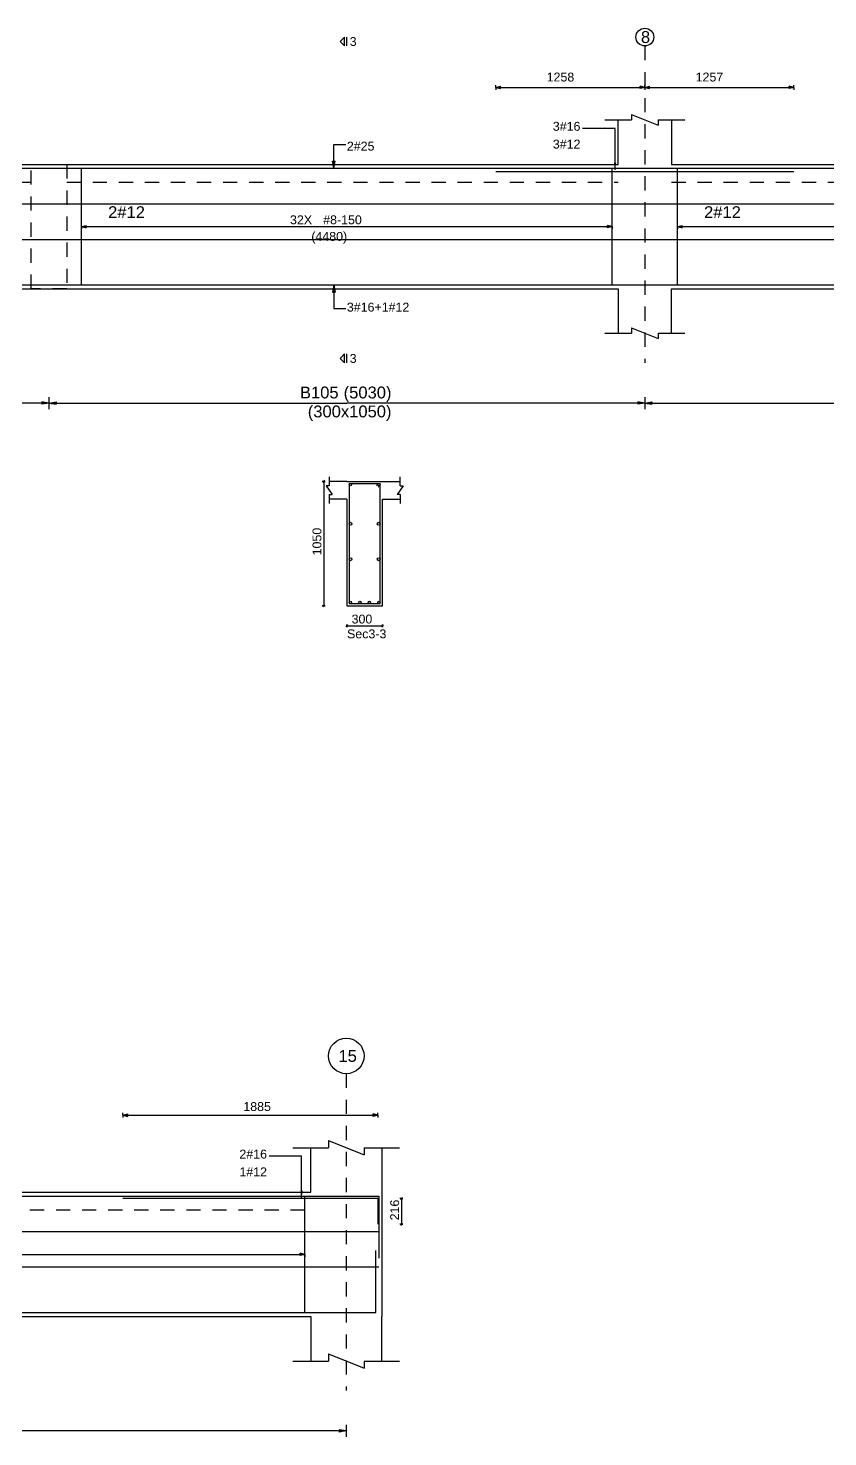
# Model space of a CAD drawing. Extents: x 0 to 98, y 3 to 248.
# Drawn here: x 47.7 to 54.45, y 140.39 to 152.28 of the extents above; entities that cross this region are included whole.
import ezdxf

# ---------------------------------------------------------------- set-up
doc = ezdxf.new("R2010")
doc.units = 0
doc.linetypes.add('ACAD_ISO02W100', pattern=[15, 12, -3])
for name, color, linetype in [('Axisline', 1, 'CONTINUOUS'), ('Axisline_Name', 2, 'CONTINUOUS'), ('Beam_bottombarlabeling', 2, 'CONTINUOUS'), ('Beam_Cross_Label', 4, 'CONTINUOUS'), ('Beam_CrossSection', 2, 'CONTINUOUS'), ('Beam_Dimensions_LS', 3, 'CONTINUOUS'), ('Beam_NameLS', 6, 'CONTINUOUS'), ('Beam_topbarsLabeling', 2, 'CONTINUOUS'), ('dim_all', 7, 'CONTINUOUS'), ('Extra_Topsteel_Labeling', 2, 'CONTINUOUS'), ('Extrabars', 7, 'CONTINUOUS'), ('Longsection', 2, 'CONTINUOUS'), ('main_botbars', 4, 'CONTINUOUS'), ('main_topbars', 4, 'CONTINUOUS'), ('SecondaryBeam', 2, 'CONTINUOUS'), ('SectionLine', 4, 'CONTINUOUS'), ('Sidefacebar', 140, 'CONTINUOUS'), ('Slabline', 253, 'CONTINUOUS'), ('span_dim', 7, 'CONTINUOUS'), ('spanline', 7, 'CONTINUOUS'), ('Stirrup_bar', 1, 'CONTINUOUS'), ('Stirrup_Dia_Spacing', 2, 'CONTINUOUS'), ('Stirrup_Length', 7, 'CONTINUOUS'), ('Stirrup_Numbers', 2, 'CONTINUOUS')]:
    doc.layers.add(name, color=color, linetype=linetype)
doc.styles.add('STRUDS_Arial', font='ARIAL.TTF', dxfattribs={"height": 0.04})

msp = doc.modelspace()

# ---------------------------------------------------------------- linework, layer by layer
at = {"layer": 'Axisline', "linetype": 'ACAD_ISO02W100', "ltscale": 0.01}
for p, q in [((52.91, 152.13), (52.91, 149.455)), ((50.39, 143.455), (50.39, 140.78))]:
    msp.add_line(p, q, dxfattribs=at)
at = {"layer": 'Axisline'}
for centre, radius in [((52.91, 152.205), 0.075), ((50.39, 143.605), 0.15)]:
    msp.add_circle(centre, radius, dxfattribs=at)
at = {"layer": 'Beam_bottombarlabeling'}
for p, q in [((50.285, 150.113), (50.275, 150.053)), ((50.275, 150.053), (50.295, 150.053)), ((50.285, 150.113), (50.285, 149.913)), ((50.285, 150.113), (50.295, 150.053)), ((50.285, 149.913), (50.385, 149.913))]:
    msp.add_line(p, q, dxfattribs=at)
msp.add_solid([(50.285, 150.113), (50.275, 150.053), (50.285, 150.113), (50.295, 150.053)], dxfattribs=at)
at = {"layer": 'Beam_CrossSection'}
for p, q in [((50.245, 148.418), (50.22, 148.418)), ((50.22, 148.418), (50.27, 148.343)), ((50.245, 148.493), (50.245, 148.418)), ((50.395, 148.455), (50.245, 148.455)), ((50.395, 148.455), (50.695, 148.455)), ((50.395, 148.455), (50.395, 148.455)), ((50.695, 148.455), (50.695, 148.455)), ((50.695, 148.455), (50.845, 148.455)), ((50.87, 148.418), (50.82, 148.343)), ((50.845, 148.418), (50.845, 148.493)), ((50.845, 148.418), (50.87, 148.418)), ((50.245, 148.343), (50.245, 148.268)), ((50.245, 148.343), (50.27, 148.343)), ((50.395, 148.305), (50.245, 148.305)), ((50.395, 148.305), (50.395, 147.405)), ((50.695, 147.405), (50.695, 148.305)), ((50.695, 148.305), (50.845, 148.305)), ((50.845, 148.343), (50.82, 148.343)), ((50.845, 148.343), (50.845, 148.268)), ((50.395, 147.405), (50.695, 147.405))]:
    msp.add_line(p, q, dxfattribs=at)
at = {"layer": 'Beam_topbarsLabeling'}
for p, q in [((50.285, 151.097), (50.285, 151.297)), ((50.285, 151.297), (50.385, 151.297)), ((50.285, 151.097), (50.275, 151.157)), ((50.275, 151.157), (50.295, 151.157)), ((50.285, 151.097), (50.295, 151.157)), ((50.285, 151.157), (50.29, 151.157))]:
    msp.add_line(p, q, dxfattribs=at)
msp.add_solid([(50.285, 151.097), (50.275, 151.157), (50.285, 151.097), (50.295, 151.157)], dxfattribs=at)
at = {"layer": 'dim_all'}
for p, q in [((51.6525, 151.78), (51.6525, 151.8)), ((51.6525, 151.78), (51.6525, 151.8)), ((51.6525, 151.78), (51.6525, 151.793)), ((51.6525, 151.78), (51.6525, 151.793)), ((51.6525, 151.78), (51.6525, 151.793)), ((51.6525, 151.78), (51.6525, 151.793)), ((51.6525, 151.78), (51.6925, 151.79)), ((51.6525, 151.78), (51.6925, 151.79)), ((51.6525, 151.78), (51.6525, 151.76)), ((51.6525, 151.78), (51.6925, 151.77)), ((51.6525, 151.78), (51.6525, 151.768)), ((51.6525, 151.78), (51.6525, 151.768)), ((51.6525, 151.78), (54.1675, 151.78)), ((51.6525, 151.78), (51.6525, 151.76)), ((51.6525, 151.78), (51.6925, 151.77)), ((51.6525, 151.78), (51.6525, 151.768)), ((51.6525, 151.78), (51.6525, 151.768)), ((51.6525, 151.78), (54.1675, 151.78)), ((51.6925, 151.77), (51.6925, 151.79)), ((51.6925, 151.77), (51.6925, 151.79)), ((52.91, 151.78), (52.87, 151.79)), ((52.87, 151.77), (52.87, 151.79)), ((52.91, 151.78), (52.87, 151.79)), ((52.87, 151.77), (52.87, 151.79)), ((52.91, 151.78), (52.87, 151.79)), ((52.87, 151.77), (52.87, 151.79)), ((52.91, 151.78), (52.87, 151.79)), ((52.87, 151.77), (52.87, 151.79)), ((52.91, 151.78), (52.87, 151.77)), ((52.91, 151.78), (52.87, 151.77)), ((52.91, 151.78), (52.87, 151.77)), ((52.91, 151.78), (52.87, 151.77)), ((52.91, 151.78), (52.91, 151.8)), ((52.91, 151.78), (52.91, 151.8)), ((52.91, 151.78), (52.91, 151.8)), ((52.91, 151.78), (52.91, 151.8)), ((52.91, 151.78), (52.91, 151.8)), ((52.91, 151.78), (52.91, 151.8)), ((52.91, 151.78), (52.91, 151.8)), ((52.91, 151.78), (52.91, 151.8)), ((52.91, 151.78), (52.91, 151.793)), ((52.91, 151.78), (52.91, 151.793)), ((52.91, 151.78), (52.91, 151.793)), ((52.91, 151.78), (52.91, 151.793)), ((52.91, 151.78), (52.91, 151.793)), ((52.91, 151.78), (52.91, 151.793)), ((52.91, 151.78), (52.91, 151.793)), ((52.91, 151.78), (52.91, 151.793)), ((52.91, 151.78), (52.95, 151.79)), ((52.91, 151.78), (52.95, 151.79)), ((52.91, 151.78), (52.95, 151.79)), ((52.91, 151.78), (52.95, 151.79)), ((52.91, 151.78), (52.91, 151.76)), ((52.91, 151.78), (52.95, 151.77)), ((52.91, 151.78), (52.91, 151.76)), ((52.91, 151.78), (52.91, 151.768)), ((52.91, 151.78), (52.91, 151.768)), ((52.91, 151.78), (52.91, 151.768)), ((52.91, 151.78), (52.91, 151.768)), ((52.91, 151.78), (52.91, 151.78)), ((52.91, 151.78), (52.91, 151.76)), ((52.91, 151.78), (52.95, 151.77)), ((52.91, 151.78), (52.91, 151.76)), ((52.91, 151.78), (52.91, 151.76)), ((52.91, 151.78), (52.95, 151.77)), ((52.91, 151.78), (52.91, 151.76)), ((52.91, 151.78), (52.91, 151.768)), ((52.91, 151.78), (52.91, 151.768)), ((52.91, 151.78), (52.91, 151.768)), ((52.91, 151.78), (52.91, 151.768)), ((52.91, 151.78), (52.91, 151.78)), ((52.91, 151.78), (52.91, 151.76)), ((52.91, 151.78), (52.95, 151.77)), ((52.91, 151.78), (52.91, 151.76)), ((52.95, 151.77), (52.95, 151.79)), ((52.95, 151.77), (52.95, 151.79)), ((52.95, 151.77), (52.95, 151.79)), ((52.95, 151.77), (52.95, 151.79)), ((54.1675, 151.78), (54.1275, 151.79)), ((54.1275, 151.77), (54.1275, 151.79)), ((54.1675, 151.78), (54.1275, 151.79)), ((54.1275, 151.77), (54.1275, 151.79)), ((54.1675, 151.78), (54.1275, 151.77)), ((54.1675, 151.78), (54.1275, 151.77)), ((54.1675, 151.78), (54.1675, 151.8)), ((54.1675, 151.78), (54.1675, 151.8)), ((54.1675, 151.78), (54.1675, 151.793)), ((54.1675, 151.78), (54.1675, 151.793)), ((54.1675, 151.78), (54.1675, 151.793)), ((54.1675, 151.78), (54.1675, 151.793)), ((54.1675, 151.78), (54.1675, 151.76)), ((54.1675, 151.78), (54.1675, 151.768)), ((54.1675, 151.78), (54.1675, 151.768)), ((54.1675, 151.78), (54.1675, 151.76)), ((54.1675, 151.78), (54.1675, 151.768)), ((54.1675, 151.78), (54.1675, 151.768)), ((50.2, 148.455), (50.1875, 148.455)), ((50.2, 148.455), (50.1912, 148.446)), ((50.2, 148.455), (50.2089, 148.464)), ((50.2, 148.455), (50.2125, 148.455)), ((50.2, 148.455), (50.2, 147.405)), ((50.2, 147.405), (50.1875, 147.405)), ((50.2, 147.405), (50.1912, 147.396)), ((50.2, 147.405), (50.2089, 147.414)), ((50.2, 147.405), (50.2125, 147.405)), ((50.395, 147.235), (50.3862, 147.226)), ((50.395, 147.235), (50.395, 147.248)), ((50.395, 147.235), (50.4039, 147.244)), ((50.395, 147.235), (50.395, 147.223)), ((50.395, 147.235), (50.695, 147.235)), ((50.695, 147.235), (50.6862, 147.226)), ((50.695, 147.235), (50.695, 147.248)), ((50.695, 147.235), (50.7039, 147.244)), ((50.695, 147.235), (50.695, 147.223)), ((48.505, 143.105), (48.505, 143.125)), ((48.505, 143.105), (48.505, 143.125)), ((48.505, 143.105), (48.505, 143.118)), ((48.505, 143.105), (48.505, 143.118)), ((48.505, 143.105), (48.505, 143.118)), ((48.505, 143.105), (48.505, 143.118)), ((48.505, 143.105), (48.545, 143.115)), ((48.505, 143.105), (48.545, 143.115)), ((48.505, 143.105), (48.505, 143.085)), ((48.505, 143.105), (48.545, 143.095)), ((48.505, 143.105), (48.505, 143.093)), ((48.505, 143.105), (48.505, 143.093)), ((48.505, 143.105), (50.657, 143.105)), ((48.505, 143.105), (48.505, 143.085)), ((48.505, 143.105), (48.545, 143.095)), ((48.505, 143.105), (48.505, 143.093)), ((48.505, 143.105), (48.505, 143.093)), ((48.505, 143.105), (50.657, 143.105)), ((48.545, 143.095), (48.545, 143.115)), ((48.545, 143.095), (48.545, 143.115)), ((50.657, 143.105), (50.617, 143.115)), ((50.617, 143.095), (50.617, 143.115)), ((50.657, 143.105), (50.617, 143.115)), ((50.617, 143.095), (50.617, 143.115)), ((50.657, 143.105), (50.617, 143.095)), ((50.657, 143.105), (50.617, 143.095)), ((50.657, 143.105), (50.657, 143.125)), ((50.657, 143.105), (50.657, 143.125)), ((50.657, 143.105), (50.657, 143.118)), ((50.657, 143.105), (50.657, 143.118)), ((50.657, 143.105), (50.657, 143.118)), ((50.657, 143.105), (50.657, 143.118)), ((50.657, 143.105), (50.657, 143.085)), ((50.657, 143.105), (50.657, 143.093)), ((50.657, 143.105), (50.657, 143.093)), ((50.657, 143.105), (50.657, 143.085)), ((50.657, 143.105), (50.657, 143.093)), ((50.657, 143.105), (50.657, 143.093)), ((50.856, 142.401), (50.8435, 142.401)), ((50.856, 142.401), (50.8435, 142.401)), ((50.856, 142.401), (50.8472, 142.392)), ((50.856, 142.401), (50.8472, 142.392)), ((50.856, 142.401), (50.8649, 142.409)), ((50.856, 142.401), (50.8649, 142.409)), ((50.856, 142.401), (50.8685, 142.401)), ((50.856, 142.401), (50.856, 142.184)), ((50.856, 142.401), (50.8685, 142.401)), ((50.856, 142.401), (50.856, 142.184)), ((50.856, 142.184), (50.8435, 142.184)), ((50.856, 142.184), (50.8435, 142.184)), ((50.856, 142.184), (50.8472, 142.175)), ((50.856, 142.184), (50.8472, 142.175)), ((50.856, 142.184), (50.8649, 142.193)), ((50.856, 142.184), (50.8649, 142.193)), ((50.856, 142.184), (50.8685, 142.184)), ((50.856, 142.184), (50.8685, 142.184))]:
    msp.add_line(p, q, dxfattribs=at)
for points in [[(51.6525, 151.78), (51.6925, 151.79), (51.6525, 151.78), (51.6925, 151.77)], [(51.6525, 151.78), (51.6925, 151.79), (51.6525, 151.78), (51.6925, 151.77)], [(52.91, 151.78), (52.87, 151.79), (52.91, 151.78), (52.87, 151.77)], [(52.91, 151.78), (52.87, 151.79), (52.91, 151.78), (52.87, 151.77)], [(52.91, 151.78), (52.87, 151.79), (52.91, 151.78), (52.87, 151.77)], [(52.91, 151.78), (52.87, 151.79), (52.91, 151.78), (52.87, 151.77)], [(52.91, 151.78), (52.95, 151.79), (52.91, 151.78), (52.95, 151.77)], [(52.91, 151.78), (52.95, 151.79), (52.91, 151.78), (52.95, 151.77)], [(52.91, 151.78), (52.95, 151.79), (52.91, 151.78), (52.95, 151.77)], [(52.91, 151.78), (52.95, 151.79), (52.91, 151.78), (52.95, 151.77)], [(54.1675, 151.78), (54.1275, 151.79), (54.1675, 151.78), (54.1275, 151.77)], [(54.1675, 151.78), (54.1275, 151.79), (54.1675, 151.78), (54.1275, 151.77)], [(48.505, 143.105), (48.545, 143.115), (48.505, 143.105), (48.545, 143.095)], [(48.505, 143.105), (48.545, 143.115), (48.505, 143.105), (48.545, 143.095)], [(50.657, 143.105), (50.617, 143.115), (50.657, 143.105), (50.617, 143.095)], [(50.657, 143.105), (50.617, 143.115), (50.657, 143.105), (50.617, 143.095)]]:
    msp.add_solid(points, dxfattribs=at)
at = {"layer": 'Extra_Topsteel_Labeling'}
for p, q in [((52.6585, 151.434), (52.3835, 151.434)), ((52.6585, 151.084), (52.6585, 151.434)), ((50.013, 142.759), (49.738, 142.759)), ((50.013, 142.409), (50.013, 142.759))]:
    msp.add_line(p, q, dxfattribs=at)
for points in [[(52.6585, 151.084), (52.6485, 151.144), (52.6585, 151.084), (52.6685, 151.144)], [(50.013, 142.409), (50.003, 142.469), (50.013, 142.409), (50.023, 142.469)]]:
    msp.add_solid(points, dxfattribs=at)
at = {"layer": 'Extrabars'}
for p, q in [((54.1675, 151.068), (51.6525, 151.068)), ((54.1675, 151.068), (51.6525, 151.068)), ((50.657, 142.401), (48.505, 142.401)), ((50.657, 142.401), (48.505, 142.401)), ((50.657, 142.401), (50.657, 142.184)), ((50.657, 142.401), (50.657, 142.184))]:
    msp.add_line(p, q, dxfattribs=at)
at = {"layer": 'Longsection'}
for p, q in [((52.5725, 151.505), (52.685, 151.505)), ((52.5725, 151.505), (52.7975, 151.505)), ((52.685, 151.13), (52.685, 151.505)), ((52.7975, 151.55), (52.7975, 151.505)), ((52.7975, 151.55), (53.0225, 151.46)), ((53.0225, 151.505), (53.0225, 151.46)), ((53.0225, 151.505), (53.2475, 151.505)), ((53.135, 151.505), (53.135, 151.13)), ((42.85, 151.13), (48.03, 151.13)), ((47.88, 151.13), (52.685, 151.13)), ((53.135, 151.13), (57.715, 151.13)), ((42.7, 150.08), (48.03, 150.08)), ((47.73, 150.08), (52.685, 150.08)), ((52.685, 150.08), (52.685, 149.705)), ((53.135, 149.705), (53.135, 150.08)), ((53.135, 150.08), (57.715, 150.08)), ((52.5725, 149.705), (52.685, 149.705)), ((52.5725, 149.705), (52.7975, 149.705)), ((52.7975, 149.75), (52.7975, 149.705)), ((52.7975, 149.75), (53.0225, 149.66)), ((53.0225, 149.705), (53.0225, 149.66)), ((53.0225, 149.705), (53.2475, 149.705)), ((49.94, 142.83), (50.09, 142.83)), ((49.94, 142.83), (50.24, 142.83)), ((50.09, 142.455), (50.09, 142.83)), ((50.24, 142.89), (50.24, 142.83)), ((50.24, 142.89), (50.54, 142.77)), ((50.54, 142.83), (50.54, 142.77)), ((50.54, 142.83), (50.84, 142.83)), ((50.69, 142.83), (50.69, 142.455)), ((47.35, 142.455), (50.09, 142.455)), ((50.69, 142.455), (50.69, 141.405)), ((47.2, 141.405), (50.09, 141.405)), ((50.09, 141.405), (50.09, 141.03)), ((50.69, 141.03), (50.69, 141.405)), ((49.94, 141.03), (50.09, 141.03)), ((49.94, 141.03), (50.24, 141.03)), ((50.24, 141.09), (50.24, 141.03)), ((50.24, 141.09), (50.54, 140.97)), ((50.54, 141.03), (50.54, 140.97)), ((50.54, 141.03), (50.84, 141.03))]:
    msp.add_line(p, q, dxfattribs=at)
at = {"layer": 'main_botbars'}
for p, q in [((42.725, 151.097), (48.005, 151.097)), ((47.755, 151.097), (53.11, 151.097)), ((52.71, 151.097), (58.14, 151.097)), ((42.75, 150.113), (47.98, 150.113)), ((47.78, 150.113), (47.78, 150.113)), ((47.78, 150.113), (53.085, 150.113)), ((52.735, 150.113), (52.735, 150.113)), ((52.735, 150.113), (58.115, 150.113)), ((42.575, 142.422), (50.665, 142.422)), ((50.665, 142.422), (50.665, 141.897)), ((50.64, 141.438), (50.64, 141.963)), ((42.6, 141.438), (50.64, 141.438))]:
    msp.add_line(p, q, dxfattribs=at)
for centre in [(50.4238, 147.434), (50.5046, 147.434), (50.5854, 147.434), (50.6663, 147.434)]:
    msp.add_circle(centre, 0.01, dxfattribs=at)
at = {"layer": 'main_topbars'}
for centre in [(50.4238, 148.426), (50.6663, 148.426)]:
    msp.add_circle(centre, 0.01, dxfattribs=at)
at = {"layer": 'SecondaryBeam', "linetype": 'ACAD_ISO02W100', "ltscale": 0.01}
for p, q in [((47.73, 151.13), (48.03, 151.13)), ((47.73, 150.08), (47.73, 151.13)), ((48.03, 151.13), (48.03, 150.08)), ((48.03, 150.08), (47.73, 150.08))]:
    msp.add_line(p, q, dxfattribs=at)
at = {"layer": 'SectionLine'}
for p, q in [((50.375, 152.205), (50.3375, 152.168)), ((50.375, 152.13), (50.375, 152.205)), ((50.395, 152.13), (50.395, 152.205)), ((50.375, 152.13), (50.3375, 152.168)), ((50.375, 149.53), (50.3375, 149.493)), ((50.375, 149.455), (50.3375, 149.493)), ((50.375, 149.455), (50.375, 149.53)), ((50.395, 149.455), (50.395, 149.53))]:
    msp.add_line(p, q, dxfattribs=at)
at = {"layer": 'Sidefacebar'}
for p, q in [((42.725, 150.797), (48.005, 150.797)), ((47.755, 150.797), (53.11, 150.797)), ((52.71, 150.797), (58.14, 150.797)), ((42.725, 150.497), (48.005, 150.497)), ((47.755, 150.497), (53.11, 150.497)), ((52.71, 150.497), (58.14, 150.497)), ((42.575, 142.123), (50.665, 142.123)), ((42.575, 141.825), (50.665, 141.825))]:
    msp.add_line(p, q, dxfattribs=at)
for centre in [(50.426, 148.097), (50.664, 148.097), (50.426, 147.797), (50.664, 147.797)]:
    msp.add_circle(centre, 0.012, dxfattribs=at)
at = {"layer": 'Slabline', "linetype": 'ACAD_ISO02W100', "ltscale": 0.01}
for p, q in [((43, 150.98), (47.73, 150.98)), ((48.03, 150.98), (52.685, 150.98)), ((53.135, 150.98), (57.715, 150.98)), ((47.5, 142.305), (50.09, 142.305))]:
    msp.add_line(p, q, dxfattribs=at)
at = {"layer": 'spanline'}
for p, q in [((47.88, 149.115), (45.365, 149.115)), ((47.88, 149.115), (47.82, 149.125)), ((47.82, 149.125), (47.82, 149.105)), ((47.88, 149.115), (47.82, 149.105)), ((47.88, 149.165), (47.88, 149.065)), ((47.88, 149.165), (47.88, 149.065)), ((47.88, 149.115), (47.94, 149.125)), ((47.88, 149.115), (50.395, 149.115)), ((47.88, 149.115), (47.94, 149.105)), ((47.94, 149.125), (47.94, 149.105)), ((52.91, 149.115), (50.395, 149.115)), ((52.91, 149.115), (52.85, 149.125)), ((52.85, 149.125), (52.85, 149.105)), ((52.91, 149.115), (52.85, 149.105)), ((52.91, 149.165), (52.91, 149.065)), ((52.91, 149.165), (52.91, 149.065)), ((52.91, 149.115), (52.97, 149.125)), ((52.91, 149.115), (55.425, 149.115)), ((52.91, 149.115), (52.97, 149.105)), ((52.97, 149.125), (52.97, 149.105)), ((50.39, 140.44), (46.62, 140.44)), ((50.39, 140.44), (50.33, 140.45)), ((50.33, 140.45), (50.33, 140.43)), ((50.39, 140.44), (50.33, 140.43)), ((50.39, 140.49), (50.39, 140.39))]:
    msp.add_line(p, q, dxfattribs=at)
for points in [[(47.88, 149.115), (47.82, 149.125), (47.88, 149.115), (47.82, 149.105)], [(47.88, 149.115), (47.94, 149.125), (47.88, 149.115), (47.94, 149.105)], [(52.91, 149.115), (52.85, 149.125), (52.91, 149.115), (52.85, 149.105)], [(52.91, 149.115), (52.97, 149.125), (52.91, 149.115), (52.97, 149.105)], [(50.39, 140.44), (50.33, 140.45), (50.39, 140.44), (50.33, 140.43)]]:
    msp.add_solid(points, dxfattribs=at)
at = {"layer": 'Stirrup_bar'}
for p, q in [((48.155, 150.113), (48.155, 151.097)), ((52.635, 150.113), (52.635, 151.097)), ((53.185, 150.113), (53.185, 151.097)), ((50.4138, 148.436), (50.4138, 147.424)), ((50.4138, 148.436), (50.6763, 148.436)), ((50.6592, 148.433), (50.6451, 148.419)), ((50.6733, 148.419), (50.6592, 148.405)), ((50.6763, 147.424), (50.6763, 148.436)), ((50.4138, 147.424), (50.6763, 147.424)), ((50.04, 141.438), (50.04, 142.422))]:
    msp.add_line(p, q, dxfattribs=at)
at = {"layer": 'Stirrup_Length'}
for p, q in [((48.155, 150.605), (48.155, 150.625)), ((48.155, 150.605), (48.195, 150.615)), ((48.155, 150.605), (52.635, 150.605)), ((48.155, 150.605), (48.155, 150.585)), ((48.155, 150.605), (48.195, 150.595)), ((48.195, 150.595), (48.195, 150.615)), ((52.635, 150.605), (52.595, 150.615)), ((52.595, 150.595), (52.595, 150.615)), ((52.635, 150.605), (52.595, 150.595)), ((52.635, 150.605), (52.635, 150.625)), ((52.635, 150.605), (52.635, 150.585)), ((53.185, 150.605), (53.185, 150.625)), ((53.185, 150.605), (53.225, 150.615)), ((53.185, 150.605), (57.665, 150.605)), ((53.185, 150.605), (53.185, 150.585)), ((53.185, 150.605), (53.225, 150.595)), ((53.225, 150.595), (53.225, 150.615)), ((43.2, 141.93), (50.04, 141.93)), ((50.04, 141.93), (50, 141.94)), ((50, 141.92), (50, 141.94)), ((50.04, 141.93), (50, 141.92)), ((50.04, 141.93), (50.04, 141.95)), ((50.04, 141.93), (50.04, 141.91))]:
    msp.add_line(p, q, dxfattribs=at)
for points in [[(48.155, 150.605), (48.195, 150.615), (48.155, 150.605), (48.195, 150.595)], [(52.635, 150.605), (52.595, 150.615), (52.635, 150.605), (52.595, 150.595)], [(53.185, 150.605), (53.225, 150.615), (53.185, 150.605), (53.225, 150.595)], [(50.04, 141.93), (50, 141.94), (50.04, 141.93), (50, 141.92)]]:
    msp.add_solid(points, dxfattribs=at)

# ---------------------------------------------------------------- texts
at = {"layer": 'Axisline_Name', "style": 'STRUDS_Arial'}
for s, p in [('8', (52.877, 152.155)), ('15', (50.324, 143.555))]:
    msp.add_text(s, height=0.1, dxfattribs=at).set_placement(p)
at = {"layer": 'Beam_bottombarlabeling', "style": 'STRUDS_Arial'}
msp.add_text('3#16+1#12', height=0.075, dxfattribs=at).set_placement((50.395, 149.888))
at = {"layer": 'Beam_Cross_Label', "style": 'STRUDS_Arial'}
msp.add_text('Sec3-3', height=0.075, dxfattribs=at).set_placement((50.3965, 147.13))
at = {"layer": 'Beam_Dimensions_LS', "style": 'STRUDS_Arial'}
msp.add_text('(300x1050)', height=0.1, dxfattribs=at).set_placement((50.065, 148.995))
at = {"layer": 'Beam_NameLS', "style": 'STRUDS_Arial'}
msp.add_text('B105', height=0.1, dxfattribs=at).set_placement((49.999, 149.155))
at = {"layer": 'Beam_topbarsLabeling', "style": 'STRUDS_Arial'}
msp.add_text('2#25', height=0.075, dxfattribs=at).set_placement((50.395, 151.247))
at = {"layer": 'dim_all', "style": 'STRUDS_Arial'}
for s, p in [('1258', (52.0813, 151.83)), ('1258', (52.0813, 151.83)), ('1257', (53.3388, 151.83)), ('1257', (53.3388, 151.83)), ('300', (50.435, 147.255)), ('1885', (49.521, 143.14)), ('1885', (49.521, 143.14))]:
    msp.add_text(s, height=0.075, dxfattribs=at).set_placement(p)
for s, p in [('1050', (50.18, 147.83)), ('216', (50.836, 142.217)), ('216', (50.836, 142.217))]:
    msp.add_text(s, height=0.075, rotation=90, dxfattribs=at).set_placement(p)
at = {"layer": 'Extra_Topsteel_Labeling', "style": 'STRUDS_Arial'}
for s, p in [('3#16', (52.1335, 151.414)), ('3#12', (52.1335, 151.264)), ('2#16', (49.488, 142.739)), ('1#12', (49.488, 142.589))]:
    msp.add_text(s, height=0.075, dxfattribs=at).set_placement(p)
at = {"layer": 'SectionLine', "style": 'STRUDS_Arial'}
for p in [(50.419, 152.13), (50.419, 149.455)]:
    msp.add_text('3', height=0.075, dxfattribs=at).set_placement(p)
at = {"layer": 'Sidefacebar', "style": 'STRUDS_Arial'}
for p in [(48.38, 150.677), (53.41, 150.677)]:
    msp.add_text('2#12', height=0.1, dxfattribs=at).set_placement(p)
at = {"layer": 'span_dim', "style": 'STRUDS_Arial'}
msp.add_text(' (5030) ', height=0.1, dxfattribs=at).set_placement((50.329, 149.155))
at = {"layer": 'Stirrup_Dia_Spacing', "style": 'STRUDS_Arial'}
msp.add_text('#8-150', height=0.075, dxfattribs=at).set_placement((50.195, 150.625))
at = {"layer": 'Stirrup_Length', "style": 'STRUDS_Arial'}
msp.add_text('(4480)', height=0.075, dxfattribs=at).set_placement((50.095, 150.485))
at = {"layer": 'Stirrup_Numbers', "style": 'STRUDS_Arial'}
msp.add_text('32X', height=0.075, dxfattribs=at).set_placement((49.915, 150.625))

doc.saveas('drawing.dxf')
